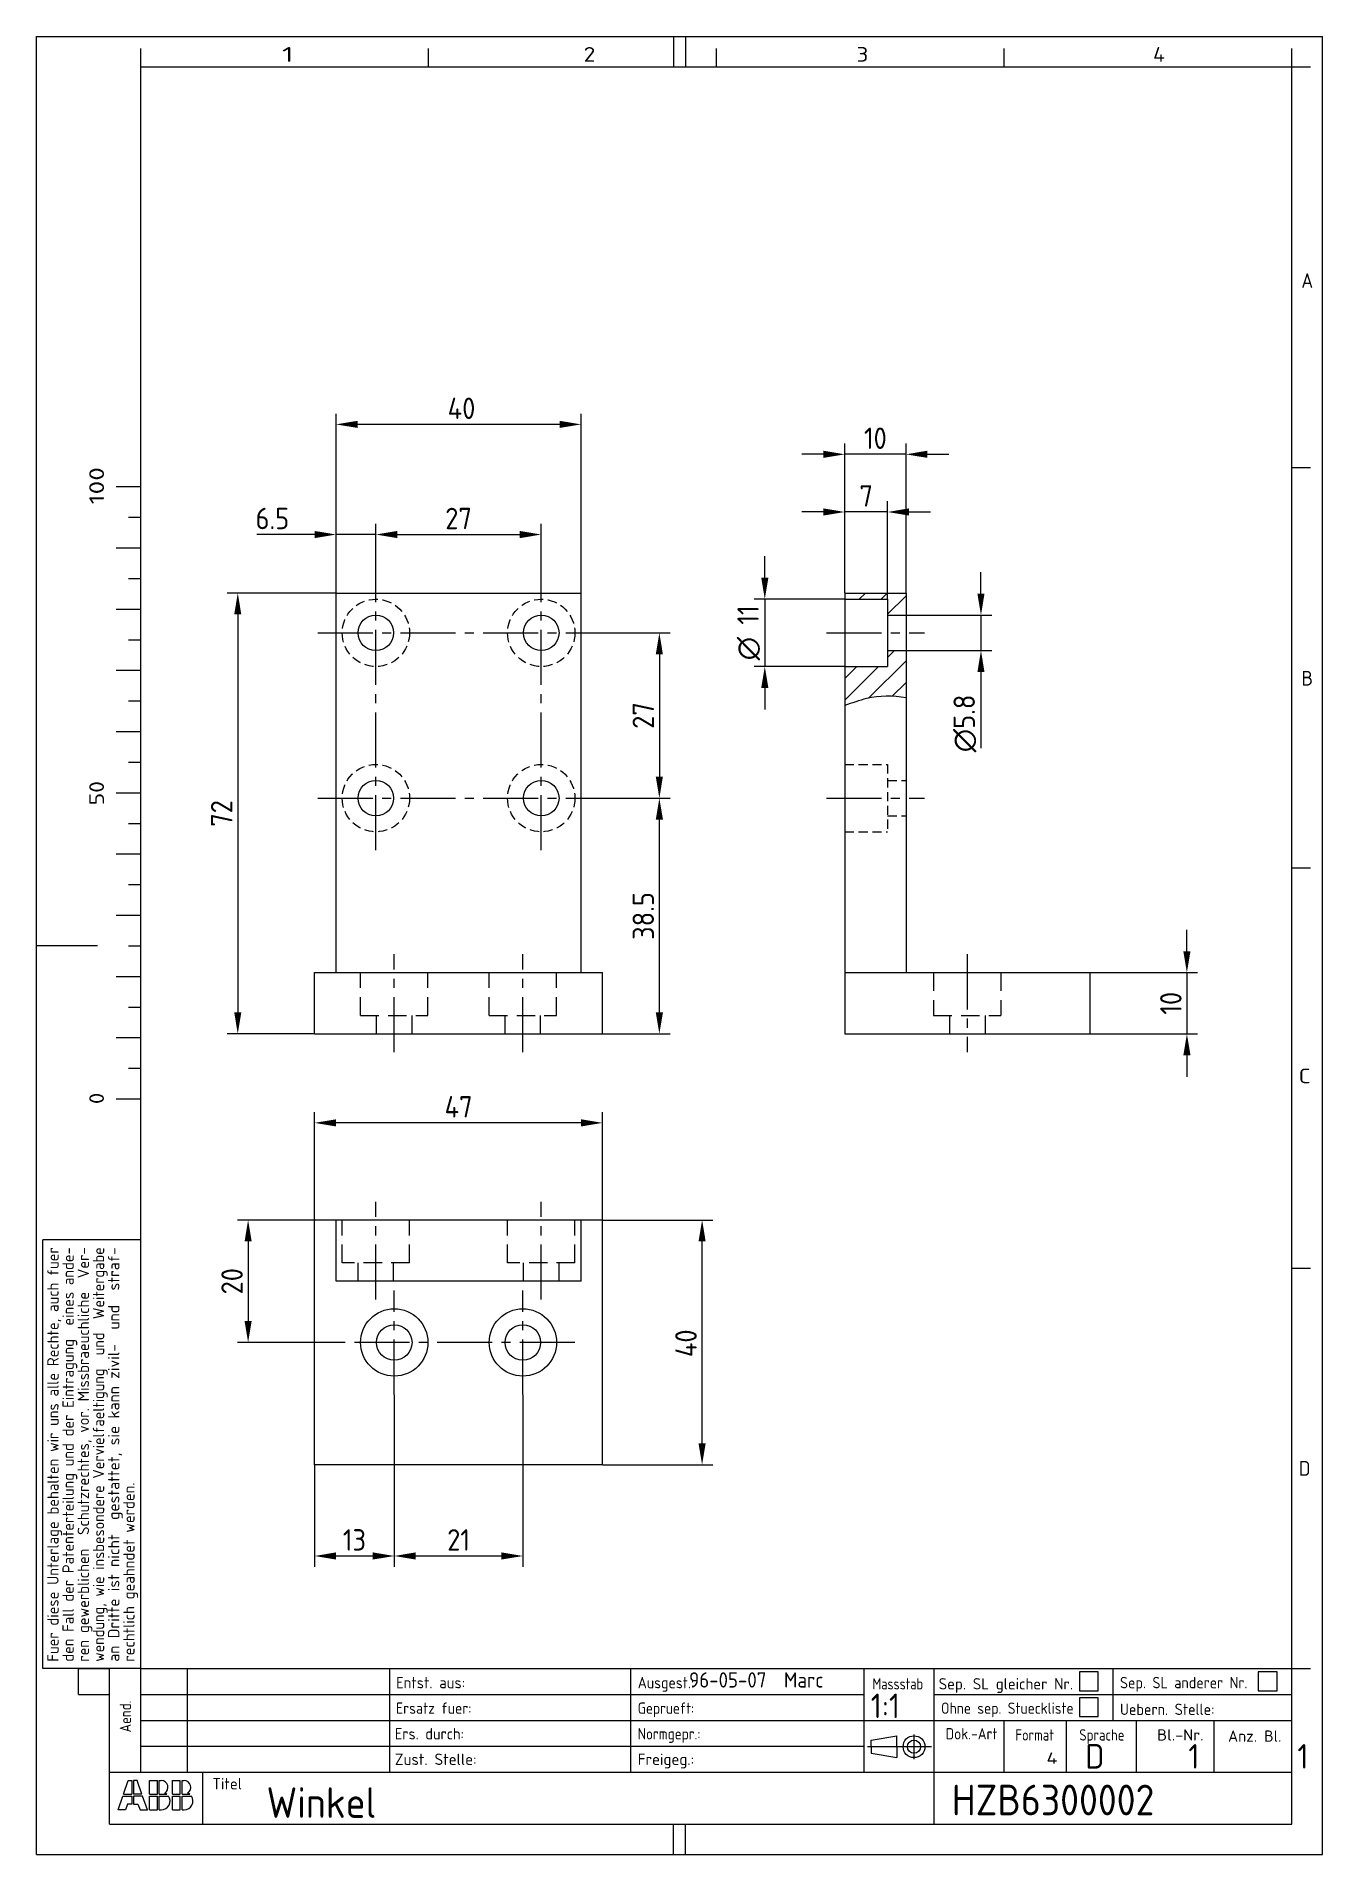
# Model space of a CAD drawing. Extents: x 0 to 210, y 0 to 297.
import ezdxf
from ezdxf.enums import TextEntityAlignment as Align

# ---------------------------------------------------------------- set-up
doc = ezdxf.new("R2010")
doc.units = 0
for name, pattern in [('MITTE2', [1.125, 0.75, -0.125, 0.125, -0.125]), ('VERDECKT', [0.375, 0.25, -0.125]), ('VERDECKT2', [0.1875, 0.125, -0.0625])]:
    doc.linetypes.add(name, pattern=pattern)
doc.layers.get('0').update_dxf_attribs({"linetype": 'CONTINUOUS'})
doc.layers.get('DEFPOINTS').update_dxf_attribs({"linetype": 'CONTINUOUS'})
for name, color, linetype in [('BM', 1, 'CONTINUOUS'), ('LS', 1, 'CONTINUOUS'), ('MK', 1, 'MITTE2'), ('RB', 7, 'CONTINUOUS'), ('RS', 1, 'CONTINUOUS'), ('SR', 1, 'CONTINUOUS'), ('TX', 6, 'CONTINUOUS'), ('VK', 2, 'VERDECKT2'), ('VL', 2, 'VERDECKT')]:
    doc.layers.add(name, color=color, linetype=linetype)
doc.styles.get("Standard").update_dxf_attribs({"font": 'ISOCP'})
doc.dimstyles.new('ISO-35', dxfattribs={"dimtxt": 3.5, "dimasz": 3.5, "dimexe": 1.75, "dimexo": 0.875, "dimgap": 0.875, "dimtad": 1, "dimtih": 1, "dimdec": 4, "dimtxsty": 'STANDARD', "dimcen": 3.5, "dimazin": 3, "dimtfac": 1, "dimtdec": 4, "dimtmove": 0, "dimatfit": 3, "dimtvp": 1.4, "dimtolj": 1, "dimtzin": 0})

# ---------------------------------------------------------------- blocks, each defined once
blk = doc.blocks.new('A4NORMKA')
at = {"layer": 'MK', "linetype": 'CONTINUOUS'}
for p, q in [((143.29, 15.62), (143.29, 19.62)), ((146.13, 17.63), (135.68, 17.63))]:
    blk.add_line(p, q, dxfattribs=at)
at = {"layer": 'RB', "linetype": 'CONTINUOUS'}
for p, q in [((104, 297), (104, 292)), ((106, 297), (106, 292)), ((17.04, 292), (205, 292)), ((17.04, 30.4), (17.04, 292)), ((205, 30.4), (205, 292)), ((0, 148.5), (10, 148.5)), ((1.04, 30.4), (1.04, 100.4)), ((17.04, 100.4), (1.04, 100.4)), ((17.04, 30.4), (17.04, 100.4)), ((17.04, 30.4), (1.04, 30.4)), ((6.88, 26.17), (6.88, 30.4)), ((11.96, 5), (11.96, 30.4)), ((17.04, 30.4), (205, 30.4)), ((17.04, 13.47), (17.04, 30.4)), ((24.66, 13.47), (24.66, 30.4)), ((57.68, 13.47), (57.68, 30.4)), ((97.05, 13.47), (97.05, 30.4)), ((135.15, 13.47), (135.15, 30.4)), ((146.58, 5), (146.58, 30.4)), ((205, 5), (205, 30.4)), ((6.88, 26.17), (11.96, 26.17)), ((135.15, 21.93), (205, 21.93)), ((158.01, 13.47), (158.01, 21.93)), ((168.17, 13.47), (168.17, 21.93)), ((179.6, 13.47), (179.6, 21.93)), ((192.3, 13.47), (192.3, 21.93)), ((136.27, 18.7), (140.46, 19.41)), ((136.27, 17.63), (136.27, 18.7)), ((140.46, 17.63), (140.46, 19.41)), ((136.27, 17.63), (136.27, 16.57)), ((136.27, 16.57), (140.46, 15.86)), ((140.46, 17.63), (140.46, 15.86)), ((11.96, 13.47), (205, 13.47)), ((27.2, 5), (27.2, 13.47)), ((11.96, 5), (205, 5)), ((104, 0), (104, 5)), ((106, 0), (106, 5))]:
    blk.add_line(p, q, dxfattribs=at)
at = {"layer": 'RB'}
for p, q in [((14.22, 9.85), (15.01, 12.11)), ((15.01, 12.11), (15.58, 12.11)), ((15.58, 12.11), (15.58, 9.85)), ((15.87, 12.11), (15.87, 9.85)), ((16.45, 12.11), (15.87, 12.11)), ((17.24, 9.85), (16.45, 12.11)), ((18.46, 12.11), (19.76, 12.11)), ((18.46, 9.85), (18.46, 12.11)), ((19.76, 9.85), (19.76, 12.11)), ((20.05, 9.85), (20.05, 12.11)), ((20.05, 12.11), (20.38, 12.11)), ((22.21, 9.85), (22.21, 12.11)), ((22.21, 12.11), (23.5, 12.11)), ((23.5, 9.85), (23.5, 12.11)), ((23.79, 9.85), (23.79, 12.11)), ((23.79, 12.11), (24.12, 12.11)), ((13.33, 7.31), (14.12, 9.56)), ((14.12, 9.56), (15.58, 9.56)), ((14.22, 9.85), (15.58, 9.85)), ((15.58, 9.56), (15.58, 8.27)), ((17.24, 9.85), (15.87, 9.85)), ((15.87, 9.56), (15.87, 8.27)), ((17.34, 9.56), (15.87, 9.56)), ((18.13, 7.31), (17.34, 9.56)), ((18.46, 9.85), (19.76, 9.85)), ((18.46, 9.56), (19.76, 9.56)), ((18.46, 7.31), (18.46, 9.56)), ((19.76, 7.31), (19.76, 9.56)), ((20.05, 9.85), (21.31, 9.85)), ((20.05, 9.56), (21.57, 9.56)), ((20.05, 7.31), (20.05, 9.56)), ((22.21, 9.85), (23.5, 9.85)), ((22.21, 9.56), (23.5, 9.56)), ((22.21, 7.31), (22.21, 9.56)), ((23.5, 7.31), (23.5, 9.56)), ((23.79, 9.85), (25.05, 9.85)), ((23.79, 9.56), (25.31, 9.56)), ((23.79, 7.31), (23.79, 9.56)), ((14.53, 7.31), (13.33, 7.31)), ((14.86, 8.27), (14.53, 7.31)), ((15.58, 8.27), (14.86, 8.27)), ((15.87, 8.27), (16.59, 8.27)), ((16.59, 8.27), (16.93, 7.31)), ((16.93, 7.31), (18.13, 7.31)), ((18.46, 7.31), (19.76, 7.31)), ((20.05, 7.31), (20.38, 7.31)), ((22.21, 7.31), (23.5, 7.31)), ((23.79, 7.31), (24.12, 7.31)), ((0, 0), (0, 0))]:
    blk.add_line(p, q, dxfattribs=at)
at = {"layer": 'RB', "linetype": 'CONTINUOUS'}
for radius in [1.78, 1.07]:
    blk.add_circle((143.29, 17.63), radius, dxfattribs=at)
at = {"layer": 'RB'}
for centre, radius, start, end in [((20.38, 11), 1.1, 301.7732, 90), ((24.12, 11), 1.1, 301.7732, 90), ((20.38, 8.75), 1.44, 270, 34.5181), ((20.38, 8.75), 1.44, 50.0555, 66.1906), ((24.12, 8.75), 1.44, 270, 34.5181), ((24.12, 8.75), 1.44, 50.0555, 66.1906)]:
    blk.add_arc(centre, radius, start, end, dxfattribs=at)
at = {"layer": 'RS', "linetype": 'CONTINUOUS'}
for p, q in [((0, 297), (210, 297)), ((0, 0), (0, 297)), ((17.04, 292), (17.04, 295)), ((64.03, 292), (64.03, 295)), ((111.02, 292), (111.02, 295)), ((158.01, 292), (158.01, 295)), ((205, 292), (205, 295)), ((210, 0), (210, 297)), ((205, 292), (208, 292)), ((205, 226.6), (208, 226.6)), ((17.04, 223.4), (13.04, 223.4)), ((17.04, 218.4), (15.04, 218.4)), ((17.04, 213.4), (13.04, 213.4)), ((17.04, 208.4), (15.04, 208.4)), ((17.04, 203.4), (13.04, 203.4)), ((17.04, 198.4), (15.04, 198.4)), ((17.04, 193.4), (13.04, 193.4)), ((17.04, 188.4), (15.04, 188.4)), ((17.04, 183.4), (13.04, 183.4)), ((17.04, 178.4), (15.04, 178.4)), ((17.04, 173.4), (13.04, 173.4)), ((17.04, 168.4), (15.04, 168.4)), ((17.04, 163.4), (13.04, 163.4)), ((205, 161.2), (208, 161.2)), ((17.04, 158.4), (15.04, 158.4)), ((17.04, 153.4), (13.04, 153.4)), ((17.04, 148.4), (15.04, 148.4)), ((17.04, 143.4), (13.04, 143.4)), ((17.04, 138.4), (15.04, 138.4)), ((17.04, 133.4), (13.04, 133.4)), ((17.04, 128.4), (15.04, 128.4)), ((17.04, 123.4), (13.04, 123.4)), ((205, 95.8), (208, 95.8)), ((170.29, 29.84), (170.29, 26.78)), ((173.35, 29.84), (170.29, 29.84)), ((173.35, 26.78), (173.35, 29.84)), ((175.79, 21.93), (175.79, 30.4)), ((199.5, 29.84), (199.5, 26.78)), ((202.56, 29.84), (199.5, 29.84)), ((202.56, 26.78), (202.56, 29.84)), ((205, 30.4), (208, 30.4)), ((170.29, 26.78), (173.35, 26.78)), ((199.5, 26.78), (202.56, 26.78)), ((17.04, 26.17), (57.68, 26.17)), ((57.68, 26.17), (135.15, 26.17)), ((146.58, 26.17), (205, 26.17)), ((170.29, 25.61), (170.29, 22.55)), ((173.35, 25.61), (170.29, 25.61)), ((173.35, 22.55), (173.35, 25.61)), ((17.04, 21.93), (57.68, 21.93)), ((57.68, 21.93), (135.15, 21.93)), ((170.29, 22.55), (173.35, 22.55)), ((17.04, 17.7), (57.68, 17.7)), ((57.68, 17.7), (135.15, 17.7)), ((0, 0), (210, 0))]:
    blk.add_line(p, q, dxfattribs=at)
at = {"layer": 'TX', "linetype": 'CONTINUOUS'}
blk.add_line((6.88, 30.4), (11.96, 30.4), dxfattribs=at)
blk.add_point((17.04, 30.4), dxfattribs=at)
at = {"layer": 'TX', "linetype": 'CONTINUOUS', "oblique": 0}
for s, height, rotation, width, p, p2 in [('1', 2.4, 359.9999, 2.399999, (40.09, 292.86), (42.01, 292.86)), ('2', 2.4, 359.9999, 1.199999, (89.34, 292.86), (91.26, 292.86)), ('3', 2.4, 359.9999, 1.199999, (133.92, 292.86), (135.84, 292.86)), ('4', 2.4, 359.9999, 1.199999, (182.33, 292.86), (184.25, 292.86)), ('A', 2.4, 359.9999, 1.199999, (206.53, 255.92), (208.45, 255.92)), ('100', 2.4, 90, 1.265, (11.04, 220.56), (11.04, 226.64)), ('B', 2.4, 359.9999, 1.199999, (206.53, 190.96), (208.45, 190.96)), ('50', 2.4, 90, 1.1, (11.04, 171.4), (11.04, 175.36)), ('C', 2.4, 359.9999, 1.199999, (206.1, 126), (208.02, 126)), ('0', 2.4, 90, 1.539999, (11.04, 122.6), (11.04, 124.45)), ('Fuer diese Unterlage behalten wir uns alle Rechte, auch fuer', 1.85, 90, 0.663349, (3.63, 31.51), (3.63, 99.21)), ('den Fall der Patenterteilung und der Eintragung  eines ande-', 1.85, 90, 0.667382, (6.11, 31.51), (6.11, 99.21)), ('ren gewerblichen  Schutzrechtes, vor. Missbraeuchliche  Ver-', 1.85, 90, 0.661351, (8.59, 31.51), (8.59, 99.21)), ('wendung, wie insbesondere Vervielfaeltigung  und  Weitergabe', 1.85, 90, 0.673523, (11.07, 31.51), (11.07, 99.21)), ('an Dritte ist nicht  gestattet, sie kann zivil-  und  straf-', 1.85, 90, 0.68189, (13.55, 31.51), (13.55, 99.21)), ('D', 2.4, 359.9999, 1.199999, (206.1, 61.89), (208.02, 61.89)), ('rechtlich geahndet werden.', 1.85, 90, 0.673458, (16.03, 31.51), (16.03, 60.79)), ('Entst. aus:', 1.85, 359.9999, 0.665455, (58.72, 27.17), (70, 27.17)), ('Ausgest.:', 1.85, 359.9999, 0.679091, (98.18, 27.17), (107.39, 27.17)), ('Massstab', 1.85, 359.9999, 0.582391, (136.51, 26.98), (144.77, 26.98)), ('Sep. SL gleicher Nr.', 1.85, 359.9999, 0.690291, (147.32, 26.98), (169.24, 26.98)), ('Sep. SL anderer Nr.', 1.85, 359.9999, 0.65534, (176.92, 27.17), (197.73, 27.17)), ('Aend.', 1.85, 90, 0.733043, (15.46, 19.96), (15.46, 25.16)), ('Ersatz fuer:', 1.85, 359.9999, 0.605455, (58.72, 23), (71.04, 23)), ('Geprueft:', 1.85, 359.9999, 0.6225, (98.18, 23), (107.39, 23)), ('Ohne sep. Stueckliste', 1.85, 359.9999, 0.626785, (147.7, 23), (169.35, 23)), ('Uebern. Stelle:', 1.85, 359.9999, 0.685479, (176.92, 22.81), (192.35, 22.81)), ('Ers. durch:', 1.85, 359.9999, 0.653571, (58.53, 18.82), (69.81, 18.82)), ('Normgepr.:', 1.85, 359.9999, 0.6648, (98.18, 18.82), (108.43, 18.82)), ('Dok.-Art', 1.85, 359.9999, 0.651429, (148.46, 18.82), (156.9, 18.82)), ('Format', 1.85, 359.9999, 0.6, (159.84, 18.63), (166.13, 18.63)), ('Sprache', 1.85, 359.9999, 0.597, (170.28, 18.63), (177.64, 18.63)), ('Bl.-Nr.', 1.85, 359.9999, 0.848276, (182.99, 18.63), (190.58, 18.63)), ('Anz. Bl.', 1.85, 359.9999, 0.829412, (194.57, 18.44), (203.26, 18.44)), ('Zust. Stelle:', 1.85, 359.9999, 0.69871, (58.53, 14.65), (71.88, 14.65)), ('Freigeg.:', 1.85, 359.9999, 0.747, (98.18, 14.65), (107.39, 14.65)), ('4', 1.85, 359.9999, 1.5, (164.9, 14.83), (166.75, 14.83)), ('Titel', 1.85, 359.9999, 0.745714, (28.74, 10.66), (33.57, 10.66))]:
    blk.add_text(s, height=height, rotation=rotation, dxfattribs=dict(at, width=width)).set_placement(p, p2, align=Align.FIT)
blk = doc.blocks.new('*D2')
at = {"color": 0, "linetype": 'BYBLOCK'}
for p, q in [((187.84, 147.57), (187.84, 151.07)), ((172.03, 144.07), (189.59, 144.07)), ((187.84, 144.07), (187.84, 134.07)), ((172.03, 134.07), (189.59, 134.07)), ((187.84, 130.57), (187.84, 127.07))]:
    blk.add_line(p, q, dxfattribs=at)
for points in [[(187.26, 147.57), (188.43, 147.57), (187.84, 144.07)], [(187.26, 130.57), (188.43, 130.57), (187.84, 134.07)]]:
    blk.add_solid(points, dxfattribs=at)
at = {"layer": 'DEFPOINTS', "color": 0, "linetype": 'BYBLOCK'}
for p in [(171.98, 144.07), (171.98, 134.07), (187.84, 134.07)]:
    blk.add_point(p, dxfattribs=at)
at = {"color": 0, "linetype": 'BYBLOCK', "insert": (185.22, 139.07), "char_height": 3.5, "attachment_point": 5, "rotation": 90}
blk.add_mtext('\\A1;10', dxfattribs=at)
blk = doc.blocks.new('*D3')
at = {"color": 0, "linetype": 'BYBLOCK'}
for p, q in [((128.48, 228.73), (124.98, 228.73)), ((131.98, 206.12), (131.98, 230.48)), ((141.98, 228.73), (131.98, 228.73)), ((141.98, 206.12), (141.98, 230.48)), ((145.48, 228.73), (148.98, 228.73))]:
    blk.add_line(p, q, dxfattribs=at)
for points in [[(128.48, 229.32), (128.48, 228.15), (131.98, 228.73)], [(145.48, 229.32), (145.48, 228.15), (141.98, 228.73)]]:
    blk.add_solid(points, dxfattribs=at)
at = {"layer": 'DEFPOINTS', "color": 0, "linetype": 'BYBLOCK'}
for p in [(131.98, 228.73), (131.98, 206.07), (141.98, 206.07)]:
    blk.add_point(p, dxfattribs=at)
at = {"color": 0, "linetype": 'BYBLOCK', "insert": (136.98, 231.36), "char_height": 3.5, "attachment_point": 5}
blk.add_mtext('\\A1;10', dxfattribs=at)
blk = doc.blocks.new('*D4')
at = {"color": 0, "linetype": 'BYBLOCK'}
for p, q in [((92.48, 103.66), (110.44, 103.66)), ((108.69, 67.16), (108.69, 100.16)), ((92.48, 63.66), (110.44, 63.66))]:
    blk.add_line(p, q, dxfattribs=at)
for points in [[(108.11, 100.16), (109.27, 100.16), (108.69, 103.66)], [(108.11, 67.16), (109.27, 67.16), (108.69, 63.66)]]:
    blk.add_solid(points, dxfattribs=at)
at = {"layer": 'DEFPOINTS', "color": 0, "linetype": 'BYBLOCK'}
for p in [(92.43, 103.66), (108.69, 103.66), (92.43, 63.66)]:
    blk.add_point(p, dxfattribs=at)
at = {"color": 0, "linetype": 'BYBLOCK', "insert": (106.06, 83.53), "char_height": 3.5, "attachment_point": 5, "rotation": 90}
blk.add_mtext('\\A1;40', dxfattribs=at)
blk = doc.blocks.new('*D5')
at = {"color": 0, "linetype": 'BYBLOCK'}
for p, q in [((48.93, 206.12), (48.93, 235.37)), ((88.93, 206.12), (88.93, 235.37)), ((85.43, 233.62), (52.43, 233.62))]:
    blk.add_line(p, q, dxfattribs=at)
for points in [[(52.43, 234.2), (52.43, 233.04), (48.93, 233.62)], [(85.43, 234.2), (85.43, 233.04), (88.93, 233.62)]]:
    blk.add_solid(points, dxfattribs=at)
at = {"layer": 'DEFPOINTS', "color": 0, "linetype": 'BYBLOCK'}
for p in [(48.93, 233.62), (48.93, 206.07), (88.93, 206.07)]:
    blk.add_point(p, dxfattribs=at)
at = {"color": 0, "linetype": 'BYBLOCK', "insert": (69.41, 236.24), "char_height": 3.5, "attachment_point": 5}
blk.add_mtext('\\A1;40', dxfattribs=at)
blk = doc.blocks.new('*D7')
at = {"color": 0, "linetype": 'BYBLOCK'}
for p, q in [((88.98, 199.57), (103.46, 199.57)), ((101.71, 196.07), (101.71, 176.07)), ((88.98, 172.57), (103.46, 172.57))]:
    blk.add_line(p, q, dxfattribs=at)
for points in [[(101.13, 196.07), (102.29, 196.07), (101.71, 199.57)], [(101.13, 176.07), (102.29, 176.07), (101.71, 172.57)]]:
    blk.add_solid(points, dxfattribs=at)
at = {"layer": 'DEFPOINTS', "color": 0, "linetype": 'BYBLOCK'}
for p in [(88.93, 199.57), (88.93, 172.57), (101.71, 172.57)]:
    blk.add_point(p, dxfattribs=at)
at = {"color": 0, "linetype": 'BYBLOCK', "insert": (99.09, 186.07), "char_height": 3.5, "attachment_point": 5, "rotation": 90}
blk.add_mtext('\\A1;27', dxfattribs=at)
blk = doc.blocks.new('*D11')
at = {"color": 0, "linetype": 'BYBLOCK'}
for p, q in [((154.22, 205.97), (154.22, 209.47)), ((142.03, 202.47), (155.97, 202.47)), ((154.22, 202.47), (154.22, 196.67)), ((142.03, 196.67), (155.97, 196.67)), ((154.22, 193.17), (154.22, 180.75)), ((45.43, 103.71), (45.43, 121.28)), ((88.93, 119.53), (48.93, 119.53)), ((92.43, 103.71), (92.43, 121.28))]:
    blk.add_line(p, q, dxfattribs=at)
for points in [[(153.64, 205.97), (154.8, 205.97), (154.22, 202.47)], [(153.64, 193.17), (154.8, 193.17), (154.22, 196.67)], [(48.93, 120.11), (48.93, 118.94), (45.43, 119.53)], [(88.93, 120.11), (88.93, 118.94), (92.43, 119.53)]]:
    blk.add_solid(points, dxfattribs=at)
at = {"layer": 'DEFPOINTS', "color": 0, "linetype": 'BYBLOCK'}
for p in [(141.98, 202.47), (141.98, 196.67), (154.22, 196.67), (45.43, 119.53), (45.43, 103.66), (92.43, 103.66)]:
    blk.add_point(p, dxfattribs=at)
at = {"color": 0, "linetype": 'BYBLOCK', "insert": (151.6, 184.77), "char_height": 3.5, "attachment_point": 5, "rotation": 90}
blk.add_mtext('\\A1;∅5.8', dxfattribs=at)
at = {"color": 0, "linetype": 'BYBLOCK', "insert": (68.93, 122.15), "char_height": 3.5, "attachment_point": 5}
blk.add_mtext('\\A1;47', dxfattribs=at)
blk = doc.blocks.new('*D12')
at = {"color": 0, "linetype": 'BYBLOCK'}
for p, q in [((118.93, 208.57), (118.93, 212.07)), ((48.88, 206.07), (31.13, 206.07)), ((131.93, 205.07), (117.18, 205.07)), ((118.93, 205.07), (118.93, 194.07)), ((32.88, 202.57), (32.88, 137.57)), ((131.93, 194.07), (117.18, 194.07)), ((118.93, 190.57), (118.93, 187.07)), ((45.38, 134.07), (31.13, 134.07))]:
    blk.add_line(p, q, dxfattribs=at)
for points in [[(118.34, 208.57), (119.51, 208.57), (118.93, 205.07)], [(32.3, 202.57), (33.46, 202.57), (32.88, 206.07)], [(118.34, 190.57), (119.51, 190.57), (118.93, 194.07)], [(32.3, 137.57), (33.46, 137.57), (32.88, 134.07)]]:
    blk.add_solid(points, dxfattribs=at)
at = {"layer": 'DEFPOINTS', "color": 0, "linetype": 'BYBLOCK'}
for p in [(48.93, 206.07), (131.98, 205.07), (118.93, 194.07), (131.98, 194.07), (32.88, 134.07), (45.43, 134.07)]:
    blk.add_point(p, dxfattribs=at)
at = {"color": 0, "linetype": 'BYBLOCK', "char_height": 3.5, "attachment_point": 5, "rotation": 90}
for s, insert in [('\\A1;∅ 11', (116.3, 199.57)), ('\\A1;72', (30.25, 170.07))]:
    blk.add_mtext(s, dxfattribs=dict(at, insert=insert))
blk = doc.blocks.new('*D13')
at = {"color": 0, "linetype": 'BYBLOCK'}
for p, q in [((131.98, 206.12), (131.98, 221.06)), ((138.98, 205.12), (138.98, 221.06)), ((128.48, 219.31), (124.98, 219.31)), ((138.98, 219.31), (131.98, 219.31)), ((142.48, 219.31), (145.98, 219.31))]:
    blk.add_line(p, q, dxfattribs=at)
for points in [[(128.48, 219.9), (128.48, 218.73), (131.98, 219.31)], [(142.48, 219.9), (142.48, 218.73), (138.98, 219.31)]]:
    blk.add_solid(points, dxfattribs=at)
at = {"layer": 'DEFPOINTS', "color": 0, "linetype": 'BYBLOCK'}
for p in [(131.98, 219.31), (131.98, 206.07), (138.98, 205.07)]:
    blk.add_point(p, dxfattribs=at)
at = {"color": 0, "linetype": 'BYBLOCK', "insert": (135.48, 221.94), "char_height": 3.5, "attachment_point": 5}
blk.add_mtext('\\A1;7', dxfattribs=at)
blk = doc.blocks.new('*X17')
at = {"color": 0}
for p, q in [((134.36, 205.07), (135.36, 206.07)), ((137.9, 205.07), (138.9, 206.07)), ((138.98, 202.62), (141.98, 205.62)), ((138.98, 195.55), (140.1, 196.67)), ((131.98, 188.55), (137.5, 194.07)), ((131.98, 192.09), (133.97, 194.07)), ((135.88, 188.92), (141.98, 195.02)), ((139.7, 189.2), (141.98, 191.48))]:
    blk.add_line(p, q, dxfattribs=at)
blk = doc.blocks.new('*D18')
at = {"color": 0, "linetype": 'BYBLOCK'}
for p, q in [((48.93, 206.12), (48.93, 217.38)), ((55.43, 209.12), (55.43, 217.38)), ((45.43, 215.63), (36.01, 215.63)), ((55.43, 215.63), (48.93, 215.63)), ((58.93, 215.63), (62.43, 215.63))]:
    blk.add_line(p, q, dxfattribs=at)
for points in [[(45.43, 216.21), (45.43, 215.04), (48.93, 215.63)], [(58.93, 216.21), (58.93, 215.04), (55.43, 215.63)]]:
    blk.add_solid(points, dxfattribs=at)
at = {"layer": 'DEFPOINTS', "color": 0, "linetype": 'BYBLOCK'}
for p in [(48.93, 215.63), (55.43, 209.07), (48.93, 206.07)]:
    blk.add_point(p, dxfattribs=at)
at = {"color": 0, "linetype": 'BYBLOCK', "insert": (38.53, 218.25), "char_height": 3.5, "attachment_point": 5}
blk.add_mtext('\\A1;6.5', dxfattribs=at)
blk = doc.blocks.new('*D19')
at = {"color": 0, "linetype": 'BYBLOCK'}
for p, q in [((55.43, 209.17), (55.43, 217.38)), ((82.43, 209.12), (82.43, 217.38)), ((58.93, 215.63), (78.93, 215.63)), ((101.71, 137.57), (101.71, 169.07)), ((92.48, 134.07), (103.46, 134.07))]:
    blk.add_line(p, q, dxfattribs=at)
for points in [[(58.93, 216.21), (58.93, 215.04), (55.43, 215.63)], [(78.93, 216.21), (78.93, 215.04), (82.43, 215.63)], [(101.13, 169.07), (102.3, 169.07), (101.71, 172.57)], [(101.13, 137.57), (102.3, 137.57), (101.71, 134.07)]]:
    blk.add_solid(points, dxfattribs=at)
at = {"layer": 'DEFPOINTS', "color": 0, "linetype": 'BYBLOCK'}
for p in [(82.43, 215.63), (55.43, 209.12), (82.43, 209.07), (88.93, 172.57), (101.71, 172.57), (92.43, 134.07)]:
    blk.add_point(p, dxfattribs=at)
at = {"color": 0, "linetype": 'BYBLOCK', "insert": (68.93, 218.25), "char_height": 3.5, "attachment_point": 5}
blk.add_mtext('\\A1;27', dxfattribs=at)
at = {"color": 0, "linetype": 'BYBLOCK', "insert": (99.09, 153.32), "char_height": 3.5, "attachment_point": 5, "rotation": 90}
blk.add_mtext('\\A1;38.5', dxfattribs=at)
blk = doc.blocks.new('*D20')
at = {"color": 0, "linetype": 'BYBLOCK'}
for p, q in [((58.43, 75.11), (58.43, 47.03)), ((45.43, 63.61), (45.43, 47.03)), ((48.93, 48.78), (54.93, 48.78))]:
    blk.add_line(p, q, dxfattribs=at)
for points in [[(48.93, 49.37), (48.93, 48.2), (45.43, 48.78)], [(54.93, 49.37), (54.93, 48.2), (58.43, 48.78)]]:
    blk.add_solid(points, dxfattribs=at)
at = {"layer": 'DEFPOINTS', "color": 0, "linetype": 'BYBLOCK'}
for p in [(58.43, 75.16), (45.43, 63.66), (58.43, 48.78)]:
    blk.add_point(p, dxfattribs=at)
at = {"color": 0, "linetype": 'BYBLOCK', "insert": (51.93, 51.41), "char_height": 3.5, "attachment_point": 5}
blk.add_mtext('\\A1;13', dxfattribs=at)
blk = doc.blocks.new('*D21')
at = {"color": 0, "linetype": 'BYBLOCK'}
for p, q in [((79.43, 75.11), (79.43, 47.03)), ((61.93, 48.78), (75.93, 48.78))]:
    blk.add_line(p, q, dxfattribs=at)
for points in [[(61.93, 49.37), (61.93, 48.2), (58.43, 48.78)], [(75.93, 49.37), (75.93, 48.2), (79.43, 48.78)]]:
    blk.add_solid(points, dxfattribs=at)
at = {"layer": 'DEFPOINTS', "color": 0, "linetype": 'BYBLOCK'}
for p in [(58.43, 75.16), (79.43, 75.16), (79.43, 48.78)]:
    blk.add_point(p, dxfattribs=at)
at = {"color": 0, "linetype": 'BYBLOCK', "insert": (68.93, 51.41), "char_height": 3.5, "attachment_point": 5}
blk.add_mtext('\\A1;21', dxfattribs=at)
blk = doc.blocks.new('*D23')
at = {"color": 0, "linetype": 'BYBLOCK'}
for p, q in [((45.38, 103.66), (32.82, 103.66)), ((34.57, 100.16), (34.57, 87.16)), ((49.88, 83.66), (32.82, 83.66))]:
    blk.add_line(p, q, dxfattribs=at)
for points in [[(33.99, 100.16), (35.15, 100.16), (34.57, 103.66)], [(33.99, 87.16), (35.15, 87.16), (34.57, 83.66)]]:
    blk.add_solid(points, dxfattribs=at)
at = {"layer": 'DEFPOINTS', "color": 0, "linetype": 'BYBLOCK'}
for p in [(45.43, 103.66), (34.57, 83.66), (49.93, 83.66)]:
    blk.add_point(p, dxfattribs=at)
at = {"color": 0, "linetype": 'BYBLOCK', "insert": (31.95, 93.66), "char_height": 3.5, "attachment_point": 5, "rotation": 90}
blk.add_mtext('\\A1;20', dxfattribs=at)

msp = doc.modelspace()

# ---------------------------------------------------------------- linework, layer by layer
for p, q in [((48.92857, 206.07069), (88.92857, 206.07069)), ((48.92857, 144.07069), (48.92857, 206.07069)), ((88.92857, 144.07069), (88.92857, 206.07069)), ((131.98499, 206.07069), (131.98499, 134.07069)), ((131.98499, 206.07069), (141.98499, 206.07069)), ((45.42857, 144.07069), (92.42857, 144.07069)), ((45.42857, 134.07069), (45.42857, 144.07069)), ((92.42857, 134.07069), (92.42857, 144.07069)), ((131.98499, 144.07069), (171.98499, 144.07069)), ((171.98499, 144.07069), (171.98499, 134.07069)), ((45.42857, 134.07069), (92.42857, 134.07069)), ((131.98499, 134.07069), (171.98499, 134.07069)), ((45.42857, 63.65613), (45.42857, 103.65613)), ((92.42857, 103.65613), (45.42857, 103.65613)), ((48.92857, 93.65613), (48.92857, 103.65613)), ((88.92857, 93.65613), (88.92857, 103.65613)), ((92.42857, 63.65613), (92.42857, 103.65613)), ((88.92857, 93.65613), (48.92857, 93.65613)), ((92.42857, 63.65613), (45.42857, 63.65613))]:
    msp.add_line(p, q)
at = {"ltscale": 12}
for p, q in [((131.98499, 205.07069), (138.98499, 205.07069)), ((138.98499, 205.07069), (138.98499, 194.07069)), ((141.98499, 206.07069), (141.98499, 144.07069)), ((138.98499, 202.47069), (141.98499, 202.47069)), ((138.98499, 196.67069), (141.98499, 196.67069)), ((131.98499, 194.07069), (138.98499, 194.07069))]:
    msp.add_line(p, q, dxfattribs=at)
for centre in [(55.42857, 199.57069), (82.42857, 199.57069), (55.42857, 172.57069), (82.42857, 172.57069), (58.42857, 83.65613), (79.42857, 83.65613)]:
    msp.add_circle(centre, 2.9, dxfattribs=at)
for centre in [(58.42857, 83.65613), (79.42857, 83.65613)]:
    msp.add_circle(centre, 5.5)
at = {"layer": 'LS'}
msp.add_open_spline([(141.98499, 188.95349), (139.81295, 189.30402), (136.44508, 189.37188), (133.18034, 188.09069), (131.98499, 187.72791)], degree=3, knots=[8.364472398, 8.364472398, 8.364472398, 8.364472398, 14.947586026, 18.683528377, 18.683528377, 18.683528377, 18.683528377], dxfattribs=at)
at = {"layer": 'MK', "ltscale": 12}
for p, q in [((55.42857, 164.07069), (55.42857, 209.07069)), ((82.42857, 164.07069), (82.42857, 209.07069)), ((45.92857, 199.57069), (91.92857, 199.57069)), ((128.98499, 199.57069), (144.98499, 199.57069)), ((45.92857, 172.57069), (91.92857, 172.57069)), ((128.98499, 172.57069), (144.98499, 172.57069)), ((58.42857, 131.07069), (58.42857, 147.07069)), ((79.42857, 131.07069), (79.42857, 147.07069)), ((151.98499, 147.07069), (151.98499, 131.07069)), ((55.42857, 90.65613), (55.42857, 106.65613)), ((82.42857, 90.65613), (82.42857, 106.65613)), ((58.42857, 75.15613), (58.42857, 92.15613)), ((79.42857, 75.15613), (79.42857, 92.15613)), ((87.92857, 83.65613), (49.92857, 83.65613))]:
    msp.add_line(p, q, dxfattribs=at)
at = {"layer": 'VK', "ltscale": 12}
for p, q in [((131.98499, 178.07069), (138.98499, 178.07069)), ((138.98499, 178.07069), (138.98499, 167.07069)), ((138.98499, 175.47069), (141.98499, 175.47069)), ((138.98499, 169.67069), (141.98499, 169.67069)), ((131.98499, 167.07069), (138.98499, 167.07069))]:
    msp.add_line(p, q, dxfattribs=at)
for centre in [(55.42857, 199.57069), (82.42857, 199.57069), (55.42857, 172.57069), (82.42857, 172.57069)]:
    msp.add_circle(centre, 5.5, dxfattribs=at)
at = {"layer": 'VL', "ltscale": 12}
for p, q in [((52.92857, 137.07069), (52.92857, 144.07069)), ((63.92857, 137.07069), (63.92857, 144.07069)), ((73.92857, 137.07069), (73.92857, 144.07069)), ((84.92857, 137.07069), (84.92857, 144.07069)), ((146.48499, 144.07069), (146.48499, 137.07069)), ((157.48499, 144.07069), (157.48499, 137.07069)), ((52.92857, 137.07069), (63.92857, 137.07069)), ((55.52857, 134.07069), (55.52857, 137.07069)), ((61.32857, 134.07069), (61.32857, 137.07069)), ((73.92857, 137.07069), (84.92857, 137.07069)), ((76.52857, 134.07069), (76.52857, 137.07069)), ((82.32857, 134.07069), (82.32857, 137.07069)), ((146.48499, 137.07069), (157.48499, 137.07069)), ((149.08499, 137.07069), (149.08499, 134.07069)), ((154.88499, 137.07069), (154.88499, 134.07069)), ((49.92857, 96.65613), (49.92857, 103.65613)), ((60.92857, 96.65613), (60.92857, 103.65613)), ((76.92857, 96.65613), (76.92857, 103.65613)), ((87.92857, 96.65613), (87.92857, 103.65613)), ((60.92857, 96.65613), (49.92857, 96.65613)), ((52.52857, 93.65613), (52.52857, 96.65613)), ((58.32857, 93.65613), (58.32857, 96.65613)), ((87.92857, 96.65613), (76.92857, 96.65613)), ((79.52857, 93.65613), (79.52857, 96.65613)), ((85.32857, 93.65613), (85.32857, 96.65613))]:
    msp.add_line(p, q, dxfattribs=at)

# ---------------------------------------------------------------- block references
msp.add_blockref('A4NORMKA', (0, 0))
at = {"layer": 'SR'}
msp.add_blockref('*X17', (0, 0), dxfattribs=at)

# ---------------------------------------------------------------- texts
at = {"layer": 'TX'}
for s, height, p in [('96-05-07  Marc', 2.5, (106.56871, 27.28561)), ('1:1', 4, (136.22935, 22.307)), ('D      1       1', 4, (171.26453, 14.06164)), ('Winkel', 5, (37.57352, 5.99873)), ('HZB6300002', 5, (149.46939, 6.42705))]:
    msp.add_text(s, height=height, dxfattribs=at).set_placement(p)

# ---------------------------------------------------------------- dimensions: what is measured, and where the dimension line sits
at = {"layer": 'BM'}
for base, p1, p2, picture, middle in [((48.92857, 233.61927), (88.92857, 206.07069), (48.92857, 206.07069), '*D5', (69.40507, 233.61927)), ((131.98499, 228.73365), (141.98499, 206.07069), (131.98499, 206.07069), '*D3', (136.98499, 228.73365))]:
    dim = msp.add_linear_dim(base=base, p1=p1, p2=p2, dimstyle='ISO-35', override={"dimexo": 0.05, "dimtih": 0}, dxfattribs=at)
    dim.commit()
    dim.dimension.update_dxf_attribs({"geometry": picture, "text_midpoint": middle, "dimtype": 160})
for base, p1, p2, override, picture, middle in [((131.98499, 219.31468), (138.98499, 205.07069), (131.98499, 206.07069), {"dimexo": 0.05, "dimtih": 0}, '*D13', (135.48499, 221.93968)), ((48.92857, 215.62684), (55.42857, 209.07069), (48.92857, 206.07069), {"dimexo": 0.05, "dimtih": 0}, '*D18', (38.53108, 218.25184)), ((82.42857, 215.62684), (55.42857, 209.12069), (82.42857, 209.07069), {"dimexo": 0.05, "dimtih": 0}, '*D19', (68.92857, 218.25184)), ((45.42857, 119.52521), (92.42857, 103.65613), (45.42857, 103.65613), {"dimexo": 0.05, "dimtih": 0}, '*D11', (68.92857, 122.15021)), ((58.42857, 48.78422), (45.42857, 63.65613), (58.42857, 75.15613), {"dimexo": 0.05, "dimtih": 0}, '*D20', (51.92857, 51.40922)), ((79.42857, 48.78422), (58.42857, 75.15613), (79.42857, 75.15613), {"dimexo": 0.05, "dimtih": 0, "dimse1": 1}, '*D21', (68.92857, 51.40922))]:
    dim = msp.add_linear_dim(base=base, p1=p1, p2=p2, dimstyle='ISO-35', override=override, dxfattribs=at)
    dim.commit()
    dim.dimension.update_dxf_attribs({"geometry": picture, "text_midpoint": middle})
for base, p1, p2, override, picture, middle in [((101.71215, 172.57069), (92.42857, 134.07069), (88.92857, 172.57069), {"dimexo": 0.05, "dimtih": 0, "dimse2": 1}, '*D19', (99.08715, 153.32069)), ((32.8785, 134.07069), (48.92857, 206.07069), (45.42857, 134.07069), {"dimexo": 0.05, "dimtih": 0}, '*D12', (30.25316, 170.07069)), ((101.71078, 172.57069), (88.92857, 199.57069), (88.92857, 172.57069), {"dimexo": 0.05, "dimtih": 0}, '*D7', (99.08578, 186.07069)), ((34.57143, 83.65613), (45.42857, 103.65613), (49.92857, 83.65613), {"dimexo": 0.05, "dimtih": 0}, '*D23', (31.94643, 93.65613))]:
    dim = msp.add_linear_dim(base=base, p1=p1, p2=p2, angle=90, dimstyle='ISO-35', override=override, dxfattribs=at)
    dim.commit()
    dim.dimension.update_dxf_attribs({"geometry": picture, "text_midpoint": middle})
for base, p1, p2, text, picture, middle in [((118.92764, 194.07069), (131.98499, 205.07069), (131.98499, 194.07069), '%%c 11', '*D12', (116.30264, 199.57069)), ((154.22056, 196.67069), (141.98499, 202.47069), (141.98499, 196.67069), '%%c5.8', '*D11', (151.59556, 184.77069))]:
    dim = msp.add_linear_dim(base=base, p1=p1, p2=p2, angle=90, text=text, dimstyle='ISO-35', override={"dimexo": 0.05, "dimtih": 0}, dxfattribs=at)
    dim.commit()
    dim.dimension.update_dxf_attribs({"geometry": picture, "text_midpoint": middle})
for base, p1, p2, picture, middle in [((187.84379, 134.07069), (171.98499, 144.07069), (171.98499, 134.07069), '*D2', (187.84379, 139.07069)), ((108.68928, 103.65613), (92.42857, 63.65613), (92.42857, 103.65613), '*D4', (108.68928, 83.528))]:
    dim = msp.add_linear_dim(base=base, p1=p1, p2=p2, angle=90, dimstyle='ISO-35', override={"dimexo": 0.05, "dimtih": 0}, dxfattribs=at)
    dim.commit()
    dim.dimension.update_dxf_attribs({"geometry": picture, "text_midpoint": middle, "dimtype": 160})

doc.saveas('drawing.dxf')
